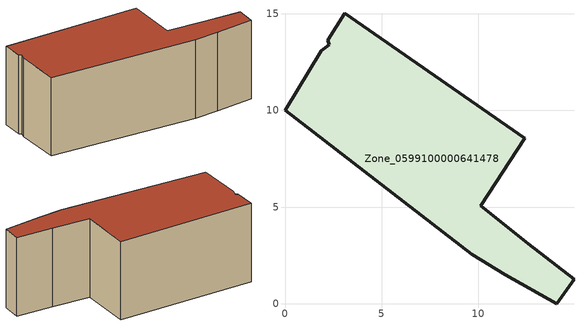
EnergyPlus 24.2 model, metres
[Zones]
Zone_0599100000641478
 floor ground (C_G): 11.39,1.5 9.65,2.55 0,10.01 1.88,13.08 2.28,13.41 2.22,13.63 3.08,15.03 12.4,8.57 10.12,5.07 12.59,3.1 14.95,1.27 14.06,0 z0
 wall outside (C_F): 9.65,2.55 11.39,1.5 14.06,0 14.95,1.27 12.59,3.1 10.12,5.07 12.4,8.57 3.08,15.03 2.22,13.63 2.28,13.41 1.88,13.08 0,10.01 9.65,2.55 z0:6.63
 roof outside (C_R): 2.28,13.41 1.88,13.08 0,10.01 9.65,2.55 11.39,1.5 14.06,0 14.95,1.27 12.59,3.1 10.12,5.07 12.4,8.57 3.08,15.03 2.22,13.63 z6.63
[BUILDING]
Pand.0599100000641478: North Axis=0; Terrain=City; Loads Convergence Tolerance Value=0.04; Temperature Convergence Tolerance Value=0.4; Solar Distribution=FullExterior; Maximum Number of Warmup Days=25; Minimum Number of Warmup Days=1
[Site:Location]
Rotterdam.The.Hague.AP_ZH_NLD Design_Conditions: Latitude=51.96; Longitude=4.45; Time Zone=1; Elevation=-4.5
[SITE:GROUNDTEMPERATURE:BUILDINGSURFACE]
18, 18, 18, 18, 18, 18, 18, 18, 18, 18, 18, 18
[MATERIAL] Thermal Absorptance=0.9; Solar Absorptance=0.7; Visible Absorptance=0.7
Name | Roughness | Thickness | Conductivity | Density | Specific Heat
G.TI.1946 | MediumSmooth | 0.15 | 1 | 540 | 1210
F.TI.1946 | Rough | 0.3 | 0.857143 | 1920 | 840
R.TI.1946 | MediumRough | 0.2 | 0.1 | 1500 | 1000
[CONSTRUCTION]
C_G: G.TI.1946
C_F: F.TI.1946
C_R: R.TI.1946
[ZONE]
Zone_0599100000641478: Type=1; Multiplier=1; Ceiling Height=Autocalculate; Volume=Autocalculate; Floor Area=autocalculate; Part of Total Floor Area=Yes
[ZONEINFILTRATION:DESIGNFLOWRATE]
Infil_Zone_0599100000641478: Zone or ZoneList or Space or SpaceList=Zone_0599100000641478; Schedule=AlwaysOn; Design Flow Rate Calculation Method=Flow/Area; Flow Rate per Floor Area=0.003; Constant Term Coefficient=1; Temperature Term Coefficient=0; Velocity Term Coefficient=0; Velocity Squared Term Coefficient=0
[HVACTEMPLATE:ZONE:IDEALLOADSAIRSYSTEM]
Zone_0599100000641478: Maximum Heating Supply Air Temperature=50; Minimum Cooling Supply Air Temperature=13; Maximum Heating Supply Air Humidity Ratio=0.0156; Minimum Cooling Supply Air Humidity Ratio=0.0077; Heating Limit=NoLimit; Cooling Limit=NoLimit; Dehumidification Control Type=ConstantSensibleHeatRatio; Cooling Sensible Heat Ratio=0.7; Dehumidification Setpoint=60; Humidification Control Type=None; Humidification Setpoint=30; Outdoor Air Method=None; Outdoor Air Flow Rate per Person=0.00944; Outdoor Air Flow Rate per Zone Floor Area=0; Outdoor Air Flow Rate per Zone=0; Demand Controlled Ventilation Type=None; Outdoor Air Economizer Type=NoEconomizer; Heat Recovery Type=None; Sensible Heat Recovery Effectiveness=0.7; Latent Heat Recovery Effectiveness=0.65
[ZONECONTROL:THERMOSTAT]
ThermostatControl_Zone_0599100000641478: Zone or ZoneList=Zone_0599100000641478; Control Type Schedule=DualSetpointControlType; Control 1=Thermostat_Zone_0599100000641478; Temperature Difference Between Cutout And Setpoint=0
[THERMOSTATSETPOINT:DUALSETPOINT]
Thermostat_Zone_0599100000641478: Heating Setpoint Temperature Schedule=HeatingSetpoint_Zone_0599100000641478; Cooling Setpoint Temperature Schedule=CoolingSetpoint_Zone_0599100000641478
[SCHEDULE:COMPACT]
HeatingSetpoint_Zone_0599100000641478: Through: 12/31, For: AllDays, Until: 24:00, 21
CoolingSetpoint_Zone_0599100000641478: Through: 12/31, For: AllDays, Until: 24:00, 24
DualSetpointControlType: Through: 12/31, For: AllDays, Until: 24:00, 4
AlwaysOn: Through: 12/31, For: AllDays, Until: 24:00, 1
